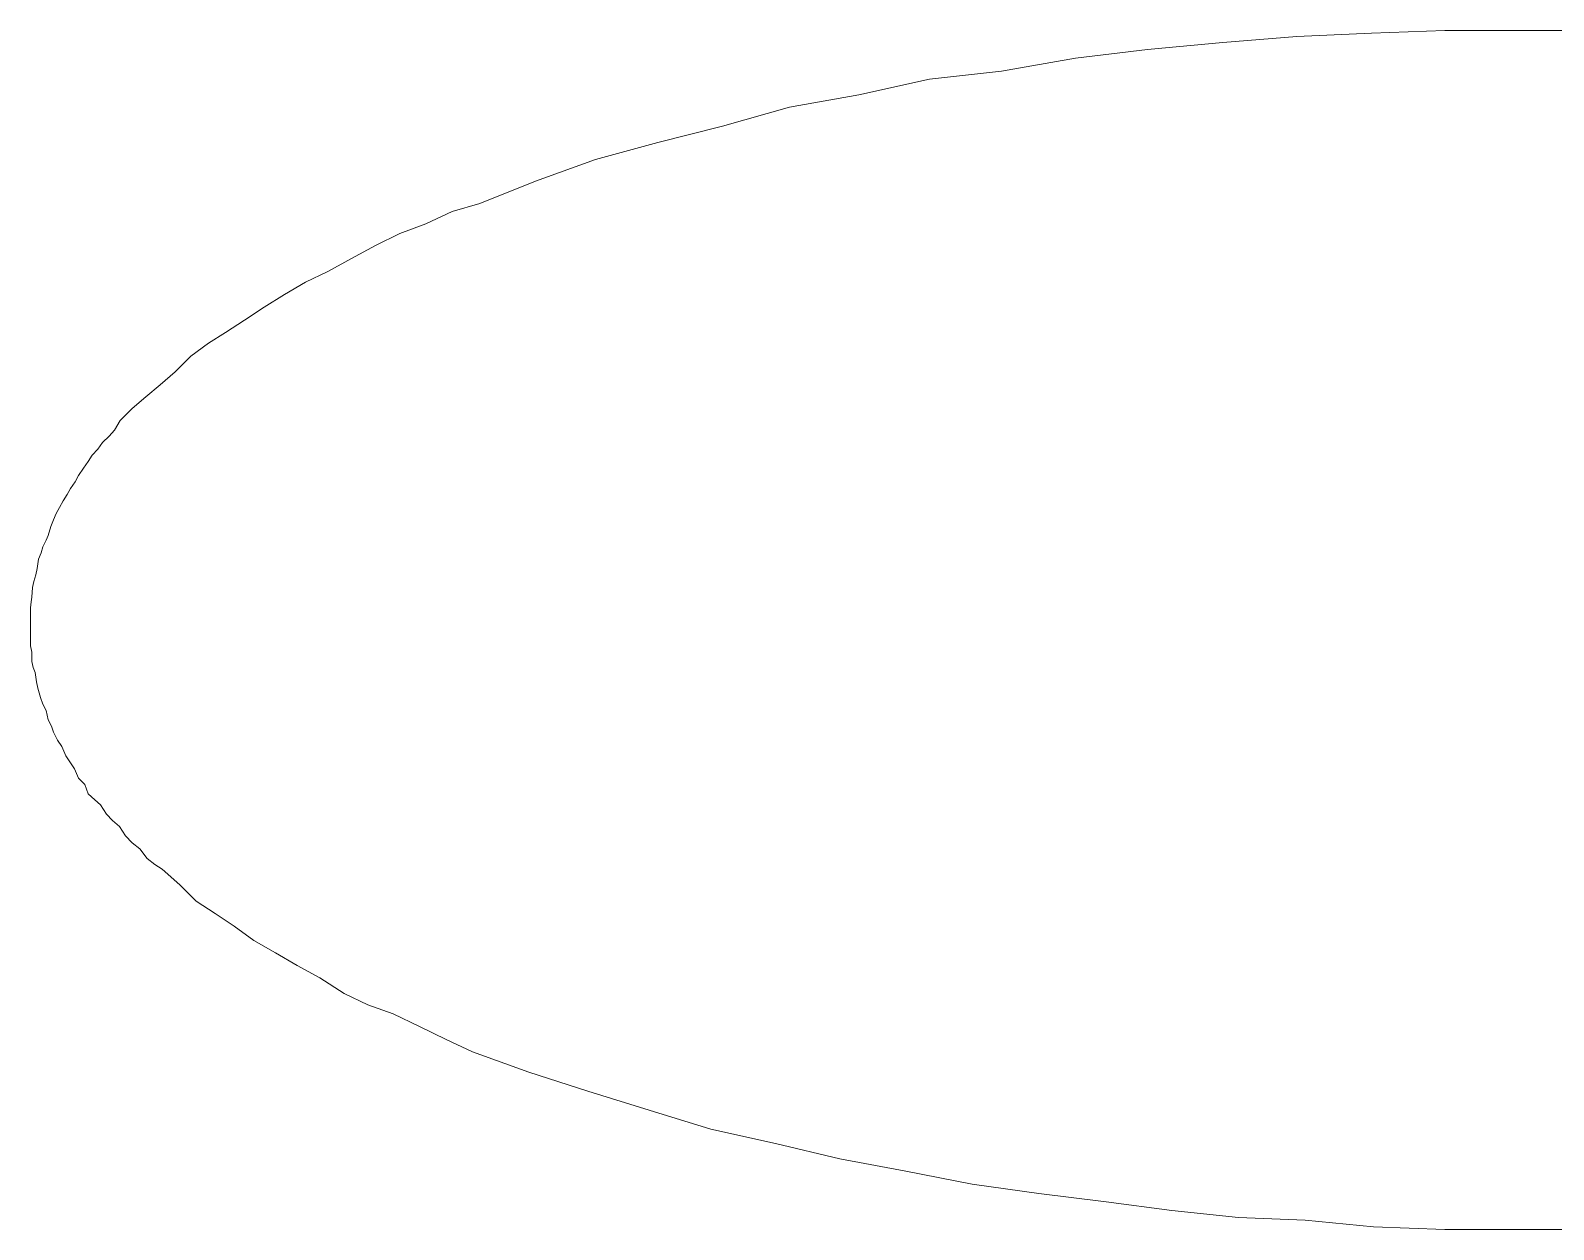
# Model space of a CAD drawing. Header units: inches. Extents: x 34 to 350, y 156 to 377.
# Drawn here: x 148.1427 to 148.5291, y 201.0727 to 201.377 of the extents above; entities that cross this region are included whole.
import ezdxf

# ---------------------------------------------------------------- set-up
doc = ezdxf.new("R2010")
doc.units = ezdxf.units.IN
doc.header["$MEASUREMENT"] = 0
doc.layers.add('DIMS', color=7, linetype='Continuous')

# ---------------------------------------------------------------- blocks, each defined once
blk = doc.blocks.new('block 1259')
at = {"layer": 'DIMS', "color": 7, "lineweight": 18, "true_color": 0xffffff}
blk.add_lwpolyline([(148.44916, 201.07575), (148.43228, 201.07748)], dxfattribs=at)
blk = doc.blocks.new('block 1260')
at = {"layer": 'DIMS', "color": 7, "lineweight": 18, "true_color": 0xffffff}
blk.add_lwpolyline([(148.43228, 201.07748), (148.41557, 201.07972)], dxfattribs=at)
blk = doc.blocks.new('block 1261')
at = {"layer": 'DIMS', "color": 7, "lineweight": 18, "true_color": 0xffffff}
blk.add_lwpolyline([(148.41557, 201.07972), (148.39852, 201.08178)], dxfattribs=at)
blk = doc.blocks.new('block 1262')
at = {"layer": 'DIMS', "color": 7, "lineweight": 18, "true_color": 0xffffff}
blk.add_lwpolyline([(148.39852, 201.08178), (148.38164, 201.08419)], dxfattribs=at)
blk = doc.blocks.new('block 1263')
at = {"layer": 'DIMS', "color": 7, "lineweight": 18, "true_color": 0xffffff}
blk.add_lwpolyline([(148.38164, 201.08419), (148.36476, 201.08747)], dxfattribs=at)
blk = doc.blocks.new('block 1264')
at = {"layer": 'DIMS', "color": 7, "lineweight": 18, "true_color": 0xffffff}
blk.add_lwpolyline([(148.36476, 201.08747), (148.34805, 201.09057)], dxfattribs=at)
blk = doc.blocks.new('block 1265')
at = {"layer": 'DIMS', "color": 7, "lineweight": 18, "true_color": 0xffffff}
blk.add_lwpolyline([(148.34805, 201.09057), (148.33169, 201.09453)], dxfattribs=at)
blk = doc.blocks.new('block 1266')
at = {"layer": 'DIMS', "color": 7, "lineweight": 18, "true_color": 0xffffff}
blk.add_lwpolyline([(148.33169, 201.09453), (148.31532, 201.09815)], dxfattribs=at)
blk = doc.blocks.new('block 1267')
at = {"layer": 'DIMS', "color": 7, "lineweight": 18, "true_color": 0xffffff}
blk.add_lwpolyline([(148.31532, 201.09815), (148.29965, 201.10297)], dxfattribs=at)
blk = doc.blocks.new('block 1268')
at = {"layer": 'DIMS', "color": 7, "lineweight": 18, "true_color": 0xffffff}
blk.add_lwpolyline([(148.29965, 201.10297), (148.28414, 201.10779)], dxfattribs=at)
blk = doc.blocks.new('block 1269')
at = {"layer": 'DIMS', "color": 7, "lineweight": 18, "true_color": 0xffffff}
blk.add_lwpolyline([(148.28414, 201.10779), (148.26916, 201.11262)], dxfattribs=at)
blk = doc.blocks.new('block 1270')
at = {"layer": 'DIMS', "color": 7, "lineweight": 18, "true_color": 0xffffff}
blk.add_lwpolyline([(148.26916, 201.11262), (148.25486, 201.11778)], dxfattribs=at)
blk = doc.blocks.new('block 1271')
at = {"layer": 'DIMS', "color": 7, "lineweight": 18, "true_color": 0xffffff}
blk.add_lwpolyline([(148.25486, 201.11778), (148.24814, 201.12088)], dxfattribs=at)
blk = doc.blocks.new('block 1272')
at = {"layer": 'DIMS', "color": 7, "lineweight": 18, "true_color": 0xffffff}
blk.add_lwpolyline([(148.24814, 201.12088), (148.24143, 201.12416)], dxfattribs=at)
blk = doc.blocks.new('block 1273')
at = {"layer": 'DIMS', "color": 7, "lineweight": 18, "true_color": 0xffffff}
blk.add_lwpolyline([(148.24143, 201.12416), (148.23471, 201.12743)], dxfattribs=at)
blk = doc.blocks.new('block 1274')
at = {"layer": 'DIMS', "color": 7, "lineweight": 18, "true_color": 0xffffff}
blk.add_lwpolyline([(148.23471, 201.12743), (148.22833, 201.12967)], dxfattribs=at)
blk = doc.blocks.new('block 1275')
at = {"layer": 'DIMS', "color": 7, "lineweight": 18, "true_color": 0xffffff}
blk.add_lwpolyline([(148.22833, 201.12967), (148.2223, 201.1326)], dxfattribs=at)
blk = doc.blocks.new('block 1276')
at = {"layer": 'DIMS', "color": 7, "lineweight": 18, "true_color": 0xffffff}
blk.add_lwpolyline([(148.2223, 201.1326), (148.2161, 201.13656)], dxfattribs=at)
blk = doc.blocks.new('block 1277')
at = {"layer": 'DIMS', "color": 7, "lineweight": 18, "true_color": 0xffffff}
blk.add_lwpolyline([(148.2161, 201.13656), (148.21042, 201.13966)], dxfattribs=at)
blk = doc.blocks.new('block 1278')
at = {"layer": 'DIMS', "color": 7, "lineweight": 18, "true_color": 0xffffff}
blk.add_lwpolyline([(148.21042, 201.13966), (148.20491, 201.14293)], dxfattribs=at)
blk = doc.blocks.new('block 1279')
at = {"layer": 'DIMS', "color": 7, "lineweight": 18, "true_color": 0xffffff}
blk.add_lwpolyline([(148.20491, 201.14293), (148.1994, 201.14603)], dxfattribs=at)
blk = doc.blocks.new('block 1280')
at = {"layer": 'DIMS', "color": 7, "lineweight": 18, "true_color": 0xffffff}
blk.add_lwpolyline([(148.1994, 201.14603), (148.1944, 201.14965)], dxfattribs=at)
blk = doc.blocks.new('block 1281')
at = {"layer": 'DIMS', "color": 7, "lineweight": 18, "true_color": 0xffffff}
blk.add_lwpolyline([(148.1944, 201.14965), (148.18958, 201.15292)], dxfattribs=at)
blk = doc.blocks.new('block 1282')
at = {"layer": 'DIMS', "color": 7, "lineweight": 18, "true_color": 0xffffff}
blk.add_lwpolyline([(148.18958, 201.15292), (148.18475, 201.15602)], dxfattribs=at)
blk = doc.blocks.new('block 1283')
at = {"layer": 'DIMS', "color": 7, "lineweight": 18, "true_color": 0xffffff}
blk.add_lwpolyline([(148.18475, 201.15602), (148.18062, 201.16016)], dxfattribs=at)
blk = doc.blocks.new('block 1284')
at = {"layer": 'DIMS', "color": 7, "lineweight": 18, "true_color": 0xffffff}
blk.add_lwpolyline([(148.18062, 201.16016), (148.17614, 201.16412)], dxfattribs=at)
blk = doc.blocks.new('block 1285')
at = {"layer": 'DIMS', "color": 7, "lineweight": 18, "true_color": 0xffffff}
blk.add_lwpolyline([(148.17614, 201.16412), (148.17425, 201.16533)], dxfattribs=at)
blk = doc.blocks.new('block 1286')
at = {"layer": 'DIMS', "color": 7, "lineweight": 18, "true_color": 0xffffff}
blk.add_lwpolyline([(148.17425, 201.16533), (148.17235, 201.16688)], dxfattribs=at)
blk = doc.blocks.new('block 1287')
at = {"layer": 'DIMS', "color": 7, "lineweight": 18, "true_color": 0xffffff}
blk.add_lwpolyline([(148.17235, 201.16688), (148.17046, 201.16929)], dxfattribs=at)
blk = doc.blocks.new('block 1288')
at = {"layer": 'DIMS', "color": 7, "lineweight": 18, "true_color": 0xffffff}
blk.add_lwpolyline([(148.17046, 201.16929), (148.16856, 201.17084)], dxfattribs=at)
blk = doc.blocks.new('block 1289')
at = {"layer": 'DIMS', "color": 7, "lineweight": 18, "true_color": 0xffffff}
blk.add_lwpolyline([(148.16856, 201.17084), (148.16684, 201.17256)], dxfattribs=at)
blk = doc.blocks.new('block 1290')
at = {"layer": 'DIMS', "color": 7, "lineweight": 18, "true_color": 0xffffff}
blk.add_lwpolyline([(148.16684, 201.17256), (148.16529, 201.17497)], dxfattribs=at)
blk = doc.blocks.new('block 1291')
at = {"layer": 'DIMS', "color": 7, "lineweight": 18, "true_color": 0xffffff}
blk.add_lwpolyline([(148.16529, 201.17497), (148.16357, 201.17652)], dxfattribs=at)
blk = doc.blocks.new('block 1292')
at = {"layer": 'DIMS', "color": 7, "lineweight": 18, "true_color": 0xffffff}
blk.add_lwpolyline([(148.16357, 201.17652), (148.16202, 201.17807)], dxfattribs=at)
blk = doc.blocks.new('block 1293')
at = {"layer": 'DIMS', "color": 7, "lineweight": 18, "true_color": 0xffffff}
blk.add_lwpolyline([(148.16202, 201.17807), (148.16047, 201.18048)], dxfattribs=at)
blk = doc.blocks.new('block 1294')
at = {"layer": 'DIMS', "color": 7, "lineweight": 18, "true_color": 0xffffff}
blk.add_lwpolyline([(148.16047, 201.18048), (148.15909, 201.18169)], dxfattribs=at)
blk = doc.blocks.new('block 1295')
at = {"layer": 'DIMS', "color": 7, "lineweight": 18, "true_color": 0xffffff}
blk.add_lwpolyline([(148.15909, 201.18169), (148.15736, 201.18324)], dxfattribs=at)
blk = doc.blocks.new('block 1296')
at = {"layer": 'DIMS', "color": 7, "lineweight": 18, "true_color": 0xffffff}
blk.add_lwpolyline([(148.15736, 201.18324), (148.1565, 201.18565)], dxfattribs=at)
blk = doc.blocks.new('block 1297')
at = {"layer": 'DIMS', "color": 7, "lineweight": 18, "true_color": 0xffffff}
blk.add_lwpolyline([(148.1565, 201.18565), (148.15495, 201.1872)], dxfattribs=at)
blk = doc.blocks.new('block 1298')
at = {"layer": 'DIMS', "color": 7, "lineweight": 18, "true_color": 0xffffff}
blk.add_lwpolyline([(148.15495, 201.1872), (148.15392, 201.18961)], dxfattribs=at)
blk = doc.blocks.new('block 1299')
at = {"layer": 'DIMS', "color": 7, "lineweight": 18, "true_color": 0xffffff}
blk.add_lwpolyline([(148.15392, 201.18961), (148.15271, 201.19134)], dxfattribs=at)
blk = doc.blocks.new('block 1300')
at = {"layer": 'DIMS', "color": 7, "lineweight": 18, "true_color": 0xffffff}
blk.add_lwpolyline([(148.15271, 201.19134), (148.15168, 201.19289)], dxfattribs=at)
blk = doc.blocks.new('block 1301')
at = {"layer": 'DIMS', "color": 7, "lineweight": 18, "true_color": 0xffffff}
blk.add_lwpolyline([(148.15168, 201.19289), (148.15065, 201.1953)], dxfattribs=at)
blk = doc.blocks.new('block 1302')
at = {"layer": 'DIMS', "color": 7, "lineweight": 18, "true_color": 0xffffff}
blk.add_lwpolyline([(148.15065, 201.1953), (148.14961, 201.19685)], dxfattribs=at)
blk = doc.blocks.new('block 1303')
at = {"layer": 'DIMS', "color": 7, "lineweight": 18, "true_color": 0xffffff}
blk.add_lwpolyline([(148.14961, 201.19685), (148.14858, 201.19892)], dxfattribs=at)
blk = doc.blocks.new('block 1304')
at = {"layer": 'DIMS', "color": 7, "lineweight": 18, "true_color": 0xffffff}
blk.add_lwpolyline([(148.14858, 201.19892), (148.14806, 201.20047)], dxfattribs=at)
blk = doc.blocks.new('block 1305')
at = {"layer": 'DIMS', "color": 7, "lineweight": 18, "true_color": 0xffffff}
blk.add_lwpolyline([(148.14806, 201.20047), (148.1472, 201.20202)], dxfattribs=at)
blk = doc.blocks.new('block 1306')
at = {"layer": 'DIMS', "color": 7, "lineweight": 18, "true_color": 0xffffff}
blk.add_lwpolyline([(148.1472, 201.20202), (148.14669, 201.20443)], dxfattribs=at)
blk = doc.blocks.new('block 1307')
at = {"layer": 'DIMS', "color": 7, "lineweight": 18, "true_color": 0xffffff}
blk.add_lwpolyline([(148.14669, 201.20443), (148.14582, 201.20598)], dxfattribs=at)
blk = doc.blocks.new('block 1308')
at = {"layer": 'DIMS', "color": 7, "lineweight": 18, "true_color": 0xffffff}
blk.add_lwpolyline([(148.14582, 201.20598), (148.14531, 201.2077)], dxfattribs=at)
blk = doc.blocks.new('block 1309')
at = {"layer": 'DIMS', "color": 7, "lineweight": 18, "true_color": 0xffffff}
blk.add_lwpolyline([(148.14531, 201.2077), (148.14462, 201.21011)], dxfattribs=at)
blk = doc.blocks.new('block 1310')
at = {"layer": 'DIMS', "color": 7, "lineweight": 18, "true_color": 0xffffff}
blk.add_lwpolyline([(148.14462, 201.21011), (148.14427, 201.21166)], dxfattribs=at)
blk = doc.blocks.new('block 1311')
at = {"layer": 'DIMS', "color": 7, "lineweight": 18, "true_color": 0xffffff}
blk.add_lwpolyline([(148.14427, 201.21166), (148.14393, 201.21407)], dxfattribs=at)
blk = doc.blocks.new('block 1312')
at = {"layer": 'DIMS', "color": 7, "lineweight": 18, "true_color": 0xffffff}
blk.add_lwpolyline([(148.14393, 201.21407), (148.14341, 201.21528)], dxfattribs=at)
blk = doc.blocks.new('block 1313')
at = {"layer": 'DIMS', "color": 7, "lineweight": 18, "true_color": 0xffffff}
blk.add_lwpolyline([(148.14341, 201.21528), (148.14307, 201.21683)], dxfattribs=at)
blk = doc.blocks.new('block 1314')
at = {"layer": 'DIMS', "color": 7, "lineweight": 18, "true_color": 0xffffff}
blk.add_lwpolyline([(148.14307, 201.21683), (148.14307, 201.21924)], dxfattribs=at)
blk = doc.blocks.new('block 1315')
at = {"layer": 'DIMS', "color": 7, "lineweight": 18, "true_color": 0xffffff}
blk.add_lwpolyline([(148.14307, 201.21924), (148.14272, 201.22079)], dxfattribs=at)
blk = doc.blocks.new('block 1316')
at = {"layer": 'DIMS', "color": 7, "lineweight": 18, "true_color": 0xffffff}
blk.add_lwpolyline([(148.14272, 201.22079), (148.14272, 201.22252)], dxfattribs=at)
blk = doc.blocks.new('block 1317')
at = {"layer": 'DIMS', "color": 7, "lineweight": 18, "true_color": 0xffffff}
blk.add_lwpolyline([(148.14272, 201.22252), (148.14272, 201.22493)], dxfattribs=at)
blk = doc.blocks.new('block 1318')
at = {"layer": 'DIMS', "color": 7, "lineweight": 18, "true_color": 0xffffff}
blk.add_lwpolyline([(148.14272, 201.22493), (148.14272, 201.22648)], dxfattribs=at)
blk = doc.blocks.new('block 1319')
at = {"layer": 'DIMS', "color": 7, "lineweight": 18, "true_color": 0xffffff}
blk.add_lwpolyline([(148.14272, 201.22648), (148.14272, 201.22803)], dxfattribs=at)
blk = doc.blocks.new('block 1320')
at = {"layer": 'DIMS', "color": 7, "lineweight": 18, "true_color": 0xffffff}
blk.add_lwpolyline([(148.14272, 201.22803), (148.14272, 201.23044)], dxfattribs=at)
blk = doc.blocks.new('block 1321')
at = {"layer": 'DIMS', "color": 7, "lineweight": 18, "true_color": 0xffffff}
blk.add_lwpolyline([(148.14272, 201.23044), (148.1429, 201.23199)], dxfattribs=at)
blk = doc.blocks.new('block 1322')
at = {"layer": 'DIMS', "color": 7, "lineweight": 18, "true_color": 0xffffff}
blk.add_lwpolyline([(148.1429, 201.23199), (148.14307, 201.23319)], dxfattribs=at)
blk = doc.blocks.new('block 1323')
at = {"layer": 'DIMS', "color": 7, "lineweight": 18, "true_color": 0xffffff}
blk.add_lwpolyline([(148.14307, 201.23319), (148.14324, 201.23561)], dxfattribs=at)
blk = doc.blocks.new('block 1324')
at = {"layer": 'DIMS', "color": 7, "lineweight": 18, "true_color": 0xffffff}
blk.add_lwpolyline([(148.14324, 201.23561), (148.14358, 201.23716)], dxfattribs=at)
blk = doc.blocks.new('block 1325')
at = {"layer": 'DIMS', "color": 7, "lineweight": 18, "true_color": 0xffffff}
blk.add_lwpolyline([(148.14358, 201.23716), (148.1441, 201.23888)], dxfattribs=at)
blk = doc.blocks.new('block 1326')
at = {"layer": 'DIMS', "color": 7, "lineweight": 18, "true_color": 0xffffff}
blk.add_lwpolyline([(148.1441, 201.23888), (148.14445, 201.24043)], dxfattribs=at)
blk = doc.blocks.new('block 1327')
at = {"layer": 'DIMS', "color": 7, "lineweight": 18, "true_color": 0xffffff}
blk.add_lwpolyline([(148.14445, 201.24043), (148.14479, 201.24284)], dxfattribs=at)
blk = doc.blocks.new('block 1328')
at = {"layer": 'DIMS', "color": 7, "lineweight": 18, "true_color": 0xffffff}
blk.add_lwpolyline([(148.14479, 201.24284), (148.14548, 201.24439)], dxfattribs=at)
blk = doc.blocks.new('block 1329')
at = {"layer": 'DIMS', "color": 7, "lineweight": 18, "true_color": 0xffffff}
blk.add_lwpolyline([(148.14548, 201.24439), (148.14582, 201.24594)], dxfattribs=at)
blk = doc.blocks.new('block 1330')
at = {"layer": 'DIMS', "color": 7, "lineweight": 18, "true_color": 0xffffff}
blk.add_lwpolyline([(148.14582, 201.24594), (148.14669, 201.24766)], dxfattribs=at)
blk = doc.blocks.new('block 1331')
at = {"layer": 'DIMS', "color": 7, "lineweight": 18, "true_color": 0xffffff}
blk.add_lwpolyline([(148.14669, 201.24766), (148.1472, 201.24887)], dxfattribs=at)
blk = doc.blocks.new('block 1332')
at = {"layer": 'DIMS', "color": 7, "lineweight": 18, "true_color": 0xffffff}
blk.add_lwpolyline([(148.1472, 201.24887), (148.14789, 201.25111)], dxfattribs=at)
blk = doc.blocks.new('block 1333')
at = {"layer": 'DIMS', "color": 7, "lineweight": 18, "true_color": 0xffffff}
blk.add_lwpolyline([(148.14789, 201.25111), (148.14858, 201.25283)], dxfattribs=at)
blk = doc.blocks.new('block 1334')
at = {"layer": 'DIMS', "color": 7, "lineweight": 18, "true_color": 0xffffff}
blk.add_lwpolyline([(148.14858, 201.25283), (148.14927, 201.25438)], dxfattribs=at)
blk = doc.blocks.new('block 1335')
at = {"layer": 'DIMS', "color": 7, "lineweight": 18, "true_color": 0xffffff}
blk.add_lwpolyline([(148.14927, 201.25438), (148.15013, 201.25593)], dxfattribs=at)
blk = doc.blocks.new('block 1336')
at = {"layer": 'DIMS', "color": 7, "lineweight": 18, "true_color": 0xffffff}
blk.add_lwpolyline([(148.15013, 201.25593), (148.15099, 201.25766)], dxfattribs=at)
blk = doc.blocks.new('block 1337')
at = {"layer": 'DIMS', "color": 7, "lineweight": 18, "true_color": 0xffffff}
blk.add_lwpolyline([(148.15099, 201.25766), (148.15202, 201.25921)], dxfattribs=at)
blk = doc.blocks.new('block 1338')
at = {"layer": 'DIMS', "color": 7, "lineweight": 18, "true_color": 0xffffff}
blk.add_lwpolyline([(148.15202, 201.25921), (148.15289, 201.26076)], dxfattribs=at)
blk = doc.blocks.new('block 1339')
at = {"layer": 'DIMS', "color": 7, "lineweight": 18, "true_color": 0xffffff}
blk.add_lwpolyline([(148.15289, 201.26076), (148.15409, 201.26248)], dxfattribs=at)
blk = doc.blocks.new('block 1340')
at = {"layer": 'DIMS', "color": 7, "lineweight": 18, "true_color": 0xffffff}
blk.add_lwpolyline([(148.15409, 201.26248), (148.15495, 201.26403)], dxfattribs=at)
blk = doc.blocks.new('block 1341')
at = {"layer": 'DIMS', "color": 7, "lineweight": 18, "true_color": 0xffffff}
blk.add_lwpolyline([(148.15495, 201.26403), (148.15616, 201.26592)], dxfattribs=at)
blk = doc.blocks.new('block 1342')
at = {"layer": 'DIMS', "color": 7, "lineweight": 18, "true_color": 0xffffff}
blk.add_lwpolyline([(148.15616, 201.26592), (148.15736, 201.26765)], dxfattribs=at)
blk = doc.blocks.new('block 1343')
at = {"layer": 'DIMS', "color": 7, "lineweight": 18, "true_color": 0xffffff}
blk.add_lwpolyline([(148.15736, 201.26765), (148.1584, 201.2692)], dxfattribs=at)
blk = doc.blocks.new('block 1344')
at = {"layer": 'DIMS', "color": 7, "lineweight": 18, "true_color": 0xffffff}
blk.add_lwpolyline([(148.1584, 201.2692), (148.15978, 201.27075)], dxfattribs=at)
blk = doc.blocks.new('block 1345')
at = {"layer": 'DIMS', "color": 7, "lineweight": 18, "true_color": 0xffffff}
blk.add_lwpolyline([(148.15978, 201.27075), (148.16098, 201.27247)], dxfattribs=at)
blk = doc.blocks.new('block 1346')
at = {"layer": 'DIMS', "color": 7, "lineweight": 18, "true_color": 0xffffff}
blk.add_lwpolyline([(148.16098, 201.27247), (148.1627, 201.27402)], dxfattribs=at)
blk = doc.blocks.new('block 1347')
at = {"layer": 'DIMS', "color": 7, "lineweight": 18, "true_color": 0xffffff}
blk.add_lwpolyline([(148.1627, 201.27402), (148.16408, 201.27557)], dxfattribs=at)
blk = doc.blocks.new('block 1348')
at = {"layer": 'DIMS', "color": 7, "lineweight": 18, "true_color": 0xffffff}
blk.add_lwpolyline([(148.16408, 201.27557), (148.16546, 201.27798)], dxfattribs=at)
blk = doc.blocks.new('block 1349')
at = {"layer": 'DIMS', "color": 7, "lineweight": 18, "true_color": 0xffffff}
blk.add_lwpolyline([(148.16546, 201.27798), (148.16701, 201.27953)], dxfattribs=at)
blk = doc.blocks.new('block 1350')
at = {"layer": 'DIMS', "color": 7, "lineweight": 18, "true_color": 0xffffff}
blk.add_lwpolyline([(148.16701, 201.27953), (148.16856, 201.28108)], dxfattribs=at)
blk = doc.blocks.new('block 1351')
at = {"layer": 'DIMS', "color": 7, "lineweight": 18, "true_color": 0xffffff}
blk.add_lwpolyline([(148.16856, 201.28108), (148.17201, 201.28401)], dxfattribs=at)
blk = doc.blocks.new('block 1352')
at = {"layer": 'DIMS', "color": 7, "lineweight": 18, "true_color": 0xffffff}
blk.add_lwpolyline([(148.17201, 201.28401), (148.17562, 201.28711)], dxfattribs=at)
blk = doc.blocks.new('block 1353')
at = {"layer": 'DIMS', "color": 7, "lineweight": 18, "true_color": 0xffffff}
blk.add_lwpolyline([(148.17562, 201.28711), (148.17941, 201.29038)], dxfattribs=at)
blk = doc.blocks.new('block 1354')
at = {"layer": 'DIMS', "color": 7, "lineweight": 18, "true_color": 0xffffff}
blk.add_lwpolyline([(148.17941, 201.29038), (148.18338, 201.29435)], dxfattribs=at)
blk = doc.blocks.new('block 1355')
at = {"layer": 'DIMS', "color": 7, "lineweight": 18, "true_color": 0xffffff}
blk.add_lwpolyline([(148.18338, 201.29435), (148.18785, 201.29762)], dxfattribs=at)
blk = doc.blocks.new('block 1356')
at = {"layer": 'DIMS', "color": 7, "lineweight": 18, "true_color": 0xffffff}
blk.add_lwpolyline([(148.18785, 201.29762), (148.19216, 201.30037)], dxfattribs=at)
blk = doc.blocks.new('block 1357')
at = {"layer": 'DIMS', "color": 7, "lineweight": 18, "true_color": 0xffffff}
blk.add_lwpolyline([(148.19216, 201.30037), (148.19698, 201.30347)], dxfattribs=at)
blk = doc.blocks.new('block 1358')
at = {"layer": 'DIMS', "color": 7, "lineweight": 18, "true_color": 0xffffff}
blk.add_lwpolyline([(148.19698, 201.30347), (148.20198, 201.30675)], dxfattribs=at)
blk = doc.blocks.new('block 1359')
at = {"layer": 'DIMS', "color": 7, "lineweight": 18, "true_color": 0xffffff}
blk.add_lwpolyline([(148.20198, 201.30675), (148.20715, 201.31002)], dxfattribs=at)
blk = doc.blocks.new('block 1360')
at = {"layer": 'DIMS', "color": 7, "lineweight": 18, "true_color": 0xffffff}
blk.add_lwpolyline([(148.20715, 201.31002), (148.21249, 201.31312)], dxfattribs=at)
blk = doc.blocks.new('block 1361')
at = {"layer": 'DIMS', "color": 7, "lineweight": 18, "true_color": 0xffffff}
blk.add_lwpolyline([(148.21249, 201.31312), (148.21817, 201.31588)], dxfattribs=at)
blk = doc.blocks.new('block 1362')
at = {"layer": 'DIMS', "color": 7, "lineweight": 18, "true_color": 0xffffff}
blk.add_lwpolyline([(148.21817, 201.31588), (148.2242, 201.31915)], dxfattribs=at)
blk = doc.blocks.new('block 1363')
at = {"layer": 'DIMS', "color": 7, "lineweight": 18, "true_color": 0xffffff}
blk.add_lwpolyline([(148.2242, 201.31915), (148.23023, 201.32242)], dxfattribs=at)
blk = doc.blocks.new('block 1364')
at = {"layer": 'DIMS', "color": 7, "lineweight": 18, "true_color": 0xffffff}
blk.add_lwpolyline([(148.23023, 201.32242), (148.23643, 201.32552)], dxfattribs=at)
blk = doc.blocks.new('block 1365')
at = {"layer": 'DIMS', "color": 7, "lineweight": 18, "true_color": 0xffffff}
blk.add_lwpolyline([(148.23643, 201.32552), (148.24298, 201.32794)], dxfattribs=at)
blk = doc.blocks.new('block 1366')
at = {"layer": 'DIMS', "color": 7, "lineweight": 18, "true_color": 0xffffff}
blk.add_lwpolyline([(148.24298, 201.32794), (148.24969, 201.33104)], dxfattribs=at)
blk = doc.blocks.new('block 1367')
at = {"layer": 'DIMS', "color": 7, "lineweight": 18, "true_color": 0xffffff}
blk.add_lwpolyline([(148.24969, 201.33104), (148.25676, 201.3331)], dxfattribs=at)
blk = doc.blocks.new('block 1368')
at = {"layer": 'DIMS', "color": 7, "lineweight": 18, "true_color": 0xffffff}
blk.add_lwpolyline([(148.25676, 201.3331), (148.27088, 201.33879)], dxfattribs=at)
blk = doc.blocks.new('block 1369')
at = {"layer": 'DIMS', "color": 7, "lineweight": 18, "true_color": 0xffffff}
blk.add_lwpolyline([(148.27088, 201.33879), (148.28604, 201.3443)], dxfattribs=at)
blk = doc.blocks.new('block 1370')
at = {"layer": 'DIMS', "color": 7, "lineweight": 18, "true_color": 0xffffff}
blk.add_lwpolyline([(148.28604, 201.3443), (148.30189, 201.34861)], dxfattribs=at)
blk = doc.blocks.new('block 1371')
at = {"layer": 'DIMS', "color": 7, "lineweight": 18, "true_color": 0xffffff}
blk.add_lwpolyline([(148.30189, 201.34861), (148.31825, 201.35274)], dxfattribs=at)
blk = doc.blocks.new('block 1372')
at = {"layer": 'DIMS', "color": 7, "lineweight": 18, "true_color": 0xffffff}
blk.add_lwpolyline([(148.31825, 201.35274), (148.3353, 201.35756)], dxfattribs=at)
blk = doc.blocks.new('block 1373')
at = {"layer": 'DIMS', "color": 7, "lineweight": 18, "true_color": 0xffffff}
blk.add_lwpolyline([(148.3353, 201.35756), (148.35287, 201.36066)], dxfattribs=at)
blk = doc.blocks.new('block 1374')
at = {"layer": 'DIMS', "color": 7, "lineweight": 18, "true_color": 0xffffff}
blk.add_lwpolyline([(148.35287, 201.36066), (148.37079, 201.36463)], dxfattribs=at)
blk = doc.blocks.new('block 1375')
at = {"layer": 'DIMS', "color": 7, "lineweight": 18, "true_color": 0xffffff}
blk.add_lwpolyline([(148.37079, 201.36463), (148.38905, 201.36669)], dxfattribs=at)
blk = doc.blocks.new('block 1376')
at = {"layer": 'DIMS', "color": 7, "lineweight": 18, "true_color": 0xffffff}
blk.add_lwpolyline([(148.38905, 201.36669), (148.40782, 201.36997)], dxfattribs=at)
blk = doc.blocks.new('block 1377')
at = {"layer": 'DIMS', "color": 7, "lineweight": 18, "true_color": 0xffffff}
blk.add_lwpolyline([(148.40782, 201.36997), (148.42608, 201.3722)], dxfattribs=at)
blk = doc.blocks.new('block 1378')
at = {"layer": 'DIMS', "color": 7, "lineweight": 18, "true_color": 0xffffff}
blk.add_lwpolyline([(148.42608, 201.3722), (148.4452, 201.37393)], dxfattribs=at)
blk = doc.blocks.new('block 1379')
at = {"layer": 'DIMS', "color": 7, "lineweight": 18, "true_color": 0xffffff}
blk.add_lwpolyline([(148.4452, 201.37393), (148.46398, 201.37548)], dxfattribs=at)
blk = doc.blocks.new('block 1380')
at = {"layer": 'DIMS', "color": 7, "lineweight": 18, "true_color": 0xffffff}
blk.add_lwpolyline([(148.46398, 201.37548), (148.48293, 201.37634)], dxfattribs=at)
blk = doc.blocks.new('block 1381')
at = {"layer": 'DIMS', "color": 7, "lineweight": 18, "true_color": 0xffffff}
blk.add_lwpolyline([(148.48293, 201.37634), (148.50153, 201.37703)], dxfattribs=at)
blk = doc.blocks.new('block 1382')
at = {"layer": 'DIMS', "color": 7, "lineweight": 18, "true_color": 0xffffff}
blk.add_lwpolyline([(148.50153, 201.37703), (148.52013, 201.37703)], dxfattribs=at)
blk = doc.blocks.new('block 1383')
at = {"layer": 'DIMS', "color": 7, "lineweight": 18, "true_color": 0xffffff}
blk.add_lwpolyline([(148.52013, 201.37703), (148.53839, 201.37703)], dxfattribs=at)
blk = doc.blocks.new('block 2553')
at = {"layer": 'DIMS', "color": 7, "lineweight": 18, "true_color": 0xffffff}
blk.add_lwpolyline([(148.53788, 201.07265), (148.51927, 201.07265)], dxfattribs=at)
blk = doc.blocks.new('block 2554')
at = {"layer": 'DIMS', "color": 7, "lineweight": 18, "true_color": 0xffffff}
blk.add_lwpolyline([(148.51927, 201.07265), (148.50153, 201.07265)], dxfattribs=at)
blk = doc.blocks.new('block 2555')
at = {"layer": 'DIMS', "color": 7, "lineweight": 18, "true_color": 0xffffff}
blk.add_lwpolyline([(148.50153, 201.07265), (148.48344, 201.07334)], dxfattribs=at)
blk = doc.blocks.new('block 2556')
at = {"layer": 'DIMS', "color": 7, "lineweight": 18, "true_color": 0xffffff}
blk.add_lwpolyline([(148.48344, 201.07334), (148.46605, 201.07507)], dxfattribs=at)
blk = doc.blocks.new('block 2557')
at = {"layer": 'DIMS', "color": 7, "lineweight": 18, "true_color": 0xffffff}
blk.add_lwpolyline([(148.46605, 201.07507), (148.44916, 201.07575)], dxfattribs=at)

msp = doc.modelspace()

# ---------------------------------------------------------------- block references
at = {"layer": 'DIMS'}
for name in ['block 1379', 'block 1380', 'block 1381', 'block 1382', 'block 1383', 'block 1377', 'block 1378', 'block 1376', 'block 1374', 'block 1375', 'block 1373', 'block 1372', 'block 1371', 'block 1370', 'block 1369', 'block 1368', 'block 1367', 'block 1366', 'block 1364', 'block 1365', 'block 1363', 'block 1362', 'block 1360', 'block 1361', 'block 1359', 'block 1358', 'block 1357', 'block 1355', 'block 1356', 'block 1354', 'block 1353', 'block 1352', 'block 1351', 'block 1349', 'block 1350', 'block 1347', 'block 1348', 'block 1344', 'block 1345', 'block 1346', 'block 1342', 'block 1343', 'block 1340', 'block 1341', 'block 1337', 'block 1338', 'block 1339', 'block 1335', 'block 1336', 'block 1332', 'block 1333', 'block 1334', 'block 1330', 'block 1331', 'block 1328', 'block 1329', 'block 1326', 'block 1327', 'block 1324', 'block 1325', 'block 1321', 'block 1322', 'block 1323', 'block 1320', 'block 1319', 'block 1318', 'block 1317', 'block 1316', 'block 1315', 'block 1314', 'block 1313', 'block 1312', 'block 1311', 'block 1310', 'block 1309', 'block 1308', 'block 1307', 'block 1306', 'block 1305', 'block 1304', 'block 1303', 'block 1302', 'block 1301', 'block 1300', 'block 1299', 'block 1298', 'block 1297', 'block 1296', 'block 1295', 'block 1294', 'block 1293', 'block 1292', 'block 1291', 'block 1290', 'block 1289', 'block 1288', 'block 1287', 'block 1286', 'block 1285', 'block 1284', 'block 1283', 'block 1282', 'block 1281', 'block 1280', 'block 1279', 'block 1278', 'block 1277', 'block 1276', 'block 1275', 'block 1274', 'block 1273', 'block 1272', 'block 1271', 'block 1270', 'block 1269', 'block 1268', 'block 1267', 'block 1266', 'block 1265', 'block 1264', 'block 1263', 'block 1262', 'block 1261', 'block 1260', 'block 1259', 'block 2557', 'block 2556', 'block 2555', 'block 2554', 'block 2553']:
    msp.add_blockref(name, (0, 0), dxfattribs=at)

doc.saveas('drawing.dxf')
